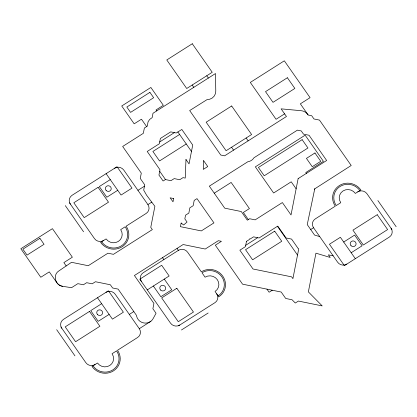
<?xml version="1.0" encoding="UTF-8"?>
<svg xmlns="http://www.w3.org/2000/svg" width="417" height="417" viewBox="0 0 417 417"><rect width="100%" height="100%" fill="white"/><g stroke="black" fill="none" stroke-linecap="round" stroke-linejoin="round"><path stroke-width="0.63" d="M314.788 188.812L351.203 165.492L319.479 120.086L313.959 118.965L311.713 115.754L308.137 115.024L307.751 114.43A8.861 8.476 16.3 0 0 301.178 110.708L281.11 108.853L286.453 116.505L224.612 155.828L220.755 155.041L189.678 110.557L207.082 99.6A8.861 8.476 16.3 0 0 215.777 91.167L215.495 73.533L153.003 113.268L152.148 117.641L149.661 119.434L148.061 121.853L147.253 126.2L144.371 128.029L143.333 133.325L122.666 146.466L141.29 173.118L140.253 178.413L144.735 184.835L143.698 190.131L146.576 195.166L154.884 206.332L150.766 227.364L152.335 229.605L113.45 254.328L107.925 253.202L88.248 265.718L71.521 262.309L58.839 270.956C52.328 274.944 55.466 285.708 62.826 286.333L71.495 287.704L77.859 283.659L83.379 284.785L86.658 282.7L92.183 283.821L95.462 281.736L110.359 284.775L112.606 287.985L118.126 289.106L136.468 315.361L136.599 316.154A8.861 8.476 16.3 0 0 144.037 323.003A8.861 8.476 16.3 0 0 153.07 318.718L156.052 313.266L152.888 308.731L153.925 303.435L134.415 275.512L183.141 244.534L205.227 249.032L218.346 240.692L221.417 241.318L215.323 245.191L242.558 284.17L281.214 292.046L285.702 298.468L292.067 299.766L295.299 303.034L298.41 301.058L322.205 305.906L308.366 291.879L315.94 253.171L330.191 257.451L328.377 254.85L333.157 255.819M314.788 188.64L307.24 224.591L314.548 235.058L319.74 236.616M314.72 189.287L314.658 189.672M150.912 321.252L139.294 328.69A6.646 6.359 16.3 0 1 137.563 337.52L117.521 350.259A15.502 14.835 16.3 0 1 113.492 370.854A15.502 14.835 16.3 0 1 92.016 366.48L97.479 363.004A8.861 8.476 16.3 0 0 109.754 365.506A8.861 8.476 16.3 0 0 112.058 353.736L116.551 350.879A14.324 13.704 16.3 0 1 112.825 369.905A14.324 13.704 16.3 0 1 92.986 365.86M159.69 141.968L174.395 132.616M179.607 134.456L152.883 151.449L159.529 160.962L186.253 143.969M110.26 179.597L99.329 186.545L106.804 197.246L117.74 190.298M137.938 190.334L144.475 186.175M284.603 113.857L276.064 119.283L250.309 82.425L284.321 60.804L310.071 97.661L300.355 103.838L308.022 114.842M101.602 241.771A14.324 13.704 16.3 0 0 121.441 245.811A14.324 13.704 16.3 0 0 125.163 226.785L120.669 229.647A8.861 8.476 16.3 0 1 118.365 241.412A8.861 8.476 16.3 0 1 106.095 238.915L100.627 242.386A15.502 14.835 16.3 0 0 122.103 246.765A15.502 14.835 16.3 0 0 126.137 226.17L146.179 213.426A6.646 6.359 16.3 0 0 147.905 204.601L151.767 202.146M214.244 193.175L231.143 182.427L249.418 208.583L243.346 212.446L248.323 219.571M218.107 295.856A14.324 13.704 16.3 0 0 221.834 276.831A14.324 13.704 16.3 0 0 201.995 272.786L205.065 277.185A8.861 8.476 16.3 0 1 217.34 279.687A8.861 8.476 16.3 0 1 215.036 291.457L218.774 296.805A15.502 14.835 16.3 0 0 222.803 276.21A15.502 14.835 16.3 0 0 201.328 271.837L187.624 252.217A6.646 6.359 16.3 0 0 178.419 250.346L143.193 272.739A6.646 6.359 16.3 0 0 141.467 281.569M101.649 303.685L90.718 310.639L98.193 321.34L109.124 314.387M147.284 289.888L169.146 275.986L161.671 265.285L139.804 279.187L170.543 323.18A6.646 6.359 16.3 0 0 179.748 325.057M129.322 314.423L133.815 311.567M245.702 245.305L257.68 237.69M310.696 229.538L313.537 227.734A6.646 6.359 16.3 0 1 315.262 218.909L335.304 206.165A15.502 14.835 16.3 0 1 339.334 185.57A15.502 14.835 16.3 0 1 360.809 189.943L355.347 193.42A8.861 8.476 16.3 0 0 343.071 190.918A8.861 8.476 16.3 0 0 340.767 202.688L336.274 205.545A14.324 13.704 16.3 0 1 340.001 186.519A14.324 13.704 16.3 0 1 359.84 190.564M178.533 325.828L214.969 302.659A6.646 6.359 16.3 0 0 216.699 293.834M181.437 329.988L208.161 313M343.702 242.037L354.632 235.084L362.107 245.785L351.177 252.738M272.28 290.227L269.116 292.234L266.958 289.143M62.566 286.281L62.201 286.203M61.721 286.083L61.362 285.968M60.898 285.801L60.554 285.661M60.105 285.447L59.777 285.275M59.35 285.025L59.042 284.816M58.641 284.53L58.354 284.295M57.984 283.967L57.723 283.711M57.384 283.351L57.15 283.07M56.853 282.684L49.289 271.874L40.788 277.279L20.85 248.74L52.433 228.662L72.365 257.2L63.864 262.606L66.194 265.942M377.875 200.561L396.15 226.718M391.897 229.423L366.976 193.749A6.646 6.359 16.3 0 0 357.776 191.877M306.391 173.373L305.802 172.534L323.415 161.332L305.14 135.176L255.34 166.842L273.615 192.998L291.228 181.802L296.133 188.823M355.331 258.681L340.376 237.278L329.446 244.232L344.4 265.634L389.342 237.059A6.646 6.359 16.3 0 0 391.068 228.229M313.537 227.734L337.624 262.215A6.646 6.359 16.3 0 0 346.829 264.091M206.759 75.758L208.37 78.062M246.139 137.996L248.146 140.863M192.185 85.026L193.796 87.33M231.565 147.264L233.572 150.13M277.435 226.301L297.524 255.058M177.871 131.97L191.471 151.439M156.724 110.901L156.047 109.932L163.334 105.298L150.871 87.461L121.722 105.996L134.18 123.833L141.467 119.199L146.633 126.591M159.701 171.246L165.523 179.586M147.905 204.601L123.813 170.12A6.646 6.359 16.3 0 0 114.612 168.244M177.058 248.396L178.419 250.346M106.106 173.649L121.06 195.052L131.991 188.103L117.041 166.701L72.099 195.276A6.646 6.359 16.3 0 0 70.369 204.101M162.484 257.664L163.845 259.614M164.288 279.077L171.762 289.779L160.832 296.727L153.357 286.026M69.54 202.912L94.461 238.581A6.646 6.359 16.3 0 0 103.666 240.458M65.292 205.617L83.567 231.774M139.294 328.69L115.201 294.209A6.646 6.359 16.3 0 0 105.996 292.338M97.495 297.743L112.449 319.146L123.38 312.192L108.425 290.79L63.483 319.37A6.646 6.359 16.3 0 0 61.758 328.195M60.929 327.006L85.85 362.675A6.646 6.359 16.3 0 0 95.05 364.547M56.676 329.706L74.951 355.863M185.977 159.497L185.242 178.095L183.016 177.642L179.737 179.727L174.212 178.601L170.934 180.686L165.413 179.56L163.12 181.02L158.955 175.057L159.992 169.761L147.211 151.465L159.341 143.756L160.378 138.46L170.735 131.871L176.261 132.997L181.828 129.458L192.722 145.048L189.037 163.876L185.977 159.497M203.616 160.644L203.272 169.396L207.744 166.55L203.616 160.644M173.639 198.544L172.998 201.802L170.131 197.83L173.639 198.544M181.15 223.032L180.436 226.676L201.296 230.924L213.947 222.881L197.001 198.628L194.192 200.415L193.154 205.711L189.876 207.796L188.838 213.092L185.56 215.177L184.835 218.873L187.035 222.026L183.626 224.998L181.15 223.032M246.473 241.354L245.436 246.65L239.869 250.19L253.004 268.991L291.66 276.867L292.906 278.65L298.749 248.813L298.311 248.72L291.582 239.092L286.057 237.966L277.764 226.092L259.077 237.977L253.552 236.851L250.273 238.936L249.611 238.8L249.413 239.483L246.473 241.354M298.129 178.627L291.024 214.943L282.372 202.558L255.147 219.868L249.621 218.743L247.338 220.197L241.281 211.539L224.716 208.161L209.334 186.149L247.849 161.739A8.861 8.476 16.3 0 0 253.552 158.382L253.958 157.777L297.41 130.146L301.267 130.933L303.513 134.138L309.033 135.264L326.657 160.488L298.129 178.627M192.289 43.749L166.779 59.965L186.717 88.503L212.227 72.282L192.289 43.749M149.912 92.365L126.836 107.039L130.573 112.392L153.649 97.714L149.912 92.365M98.115 187.322L73.825 202.766L84.208 217.627L108.498 202.182L98.115 187.322M231.67 105.981L206.16 122.202L226.097 150.735L251.607 134.519L231.67 105.981M287.386 77.744L265.52 91.646L272.999 102.347L294.861 88.446L287.386 77.744M39.902 238.347L22.893 249.157L27.048 255.105L44.056 244.294L39.902 238.347M302.132 139.664L258.41 167.467L264.222 175.786L307.949 147.983L302.132 139.664M314.944 152.982L306.443 158.387L312.26 166.711L320.762 161.301L314.944 152.982M89.504 311.41L65.208 326.855L75.592 341.721L99.887 326.271L89.504 311.41M176.844 288.262L161.66 297.92L178.278 321.7L193.457 312.046L176.844 288.262M274.694 231.164L245.54 249.7L252.603 259.807L281.751 241.271L274.694 231.164M377.234 214.708L352.938 230.153L363.322 245.014L387.617 229.569L377.234 214.708M106.163 190.486A2.955 2.825 16.3 0 0 111.115 189.433A2.955 2.825 16.3 0 0 107.591 185.805A2.955 2.825 16.3 0 0 106.163 190.486M351.02 245.67A2.955 2.825 16.3 0 0 355.972 244.617A2.955 2.825 16.3 0 0 352.448 240.99A2.955 2.825 16.3 0 0 351.02 245.67M97.552 314.58A2.955 2.825 16.3 0 0 102.504 313.527A2.955 2.825 16.3 0 0 98.98 309.899A2.955 2.825 16.3 0 0 97.552 314.58M160.597 290.05A2.955 2.825 16.3 0 0 165.549 288.997A2.955 2.825 16.3 0 0 162.025 285.369A2.955 2.825 16.3 0 0 160.597 290.05"/></g></svg>
